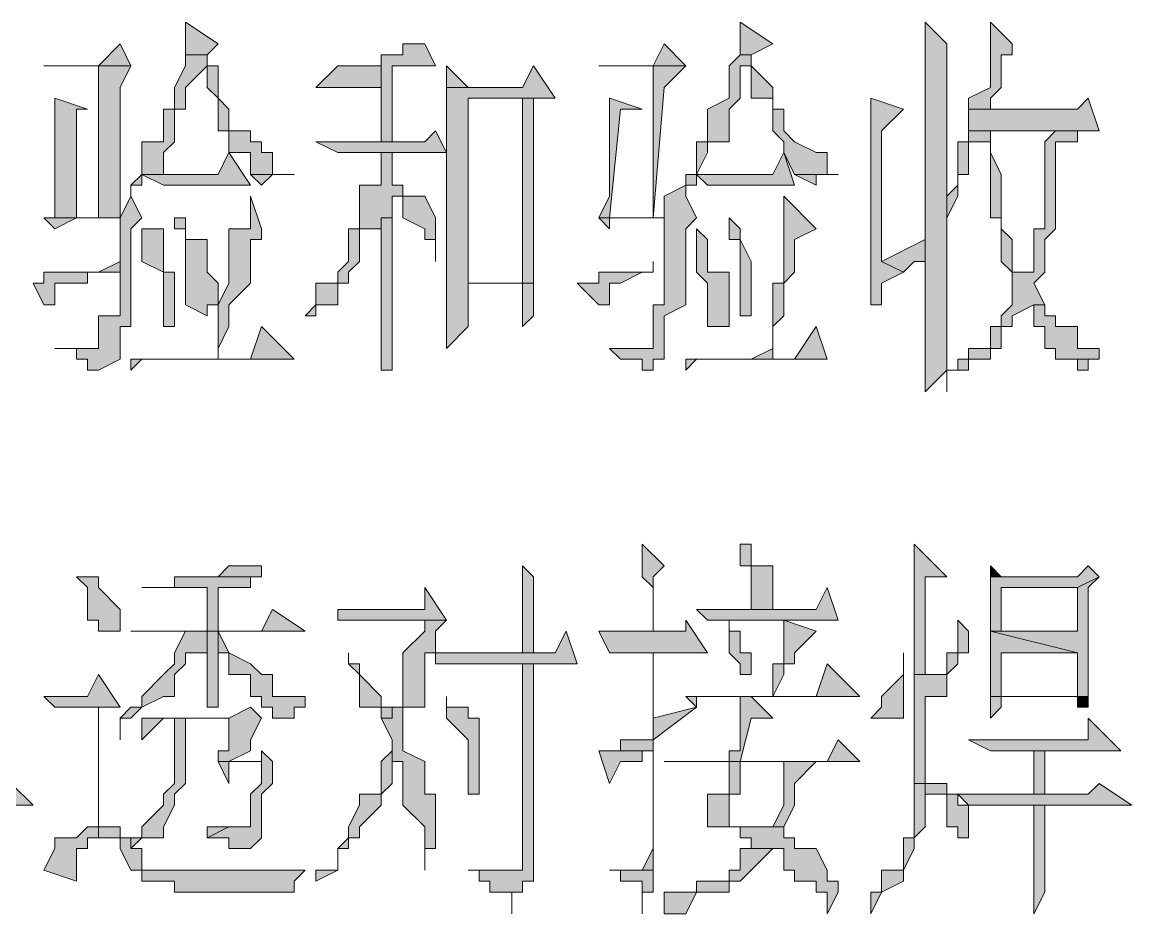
# Model space of a CAD drawing. Header units: millimetres. Extents: x 20 to 821, y 1 to 1134.
# Drawn here: x 682.38 to 700.74, y 607.1 to 621.86 of the extents above; entities that cross this region are included whole.
import ezdxf

# ---------------------------------------------------------------- set-up
doc = ezdxf.new("R2010")
doc.units = ezdxf.units.MM
doc.layers.add('1', color=7, linetype='Continuous')

msp = doc.modelspace()

# ---------------------------------------------------------------- hatches: boundary and pattern name
h = msp.add_hatch(color=0)
h.dxf.hatch_style = 2
h.paths.add_polyline_path([(685.08, 621.861732), (685.08, 621.321732), (685.44, 621.321732), (685.44, 620.781732), (685.62, 620.601732), (685.62, 620.061732), (685.8, 620.061732), (685.8, 619.701732), (686.16, 619.701732), (686.16, 619.341732), (686.52, 619.341732), (686.88, 619.341732), (686.52, 619.341732), (686.52, 619.701732), (686.34, 619.701732), (686.34, 619.881732), (686.16, 619.881732), (686.16, 620.061732), (685.8, 620.061732), (685.8, 620.421732), (685.62, 620.601732), (685.62, 621.141732), (685.44, 621.141732), (685.44, 621.321732), (685.62, 621.501732)])
h = msp.add_hatch(color=0)
h.dxf.hatch_style = 2
h.paths.add_polyline_path([(694.26, 621.861732), (694.26, 621.321732), (694.44, 621.321732), (694.44, 620.601732), (694.8, 620.601732), (694.8, 620.061732), (694.98, 619.881732), (694.98, 619.701732), (695.16, 619.341732), (695.88, 619.341732), (695.7, 619.341732), (695.7, 619.701732), (695.52, 619.701732), (695.16, 619.881732), (694.98, 620.061732), (694.98, 620.421732), (694.8, 620.421732), (694.8, 620.781732), (694.44, 621.141732), (694.44, 621.321732), (694.8, 621.501732)])
h = msp.add_hatch(color=0)
h.dxf.hatch_style = 2
h.paths.add_polyline_path([(697.32, 621.861732), (697.32, 618.261732), (697.32, 615.741732), (697.68, 616.101732), (697.68, 621.501732)])
h = msp.add_hatch(color=0)
h.dxf.hatch_style = 2
h.paths.add_polyline_path([(698.4, 621.861732), (698.4, 620.781732), (698.04, 620.601732), (698.04, 620.421732), (698.4, 620.421732), (698.4, 620.601732), (698.58, 620.781732), (698.58, 621.321732), (698.76, 621.321732), (698.76, 621.501732)])
h = msp.add_hatch(color=0)
h.dxf.hatch_style = 2
h.paths.add_polyline_path([(684, 621.501732), (683.64, 621.141732), (682.74, 621.141732), (682.92, 621.141732), (684.18, 621.141732)])
h = msp.add_hatch(color=0)
h.dxf.hatch_style = 2
h.paths.add_polyline_path([(689.04, 621.501732), (688.68, 621.501732), (688.68, 621.321732), (688.32, 621.321732), (688.32, 621.141732), (687.6, 621.141732), (688.32, 621.141732), (688.32, 619.881732), (688.5, 619.881732), (688.5, 621.141732), (688.68, 621.141732), (689.04, 621.141732), (689.22, 621.141732)])
h = msp.add_hatch(color=0)
h.dxf.hatch_style = 2
h.paths.add_polyline_path([(693, 621.501732), (692.82, 621.141732), (691.92, 621.141732), (692.1, 621.141732), (693.36, 621.141732)])
h = msp.add_hatch(color=0)
h.dxf.hatch_style = 2
h.paths.add_polyline_path([(685.08, 621.321732), (685.08, 621.141732), (684.9, 620.781732), (684.9, 620.421732), (684.72, 620.421732), (684.72, 619.881732), (684.36, 619.881732), (684.36, 619.341732), (684.18, 619.161732), (684.18, 618.981732), (684, 618.621732), (682.74, 618.621732), (684, 618.621732), (684, 617.001732), (683.64, 617.001732), (683.64, 616.461732), (683.46, 616.461732), (683.28, 616.461732), (683.28, 616.281732), (683.46, 616.281732), (683.46, 616.101732), (683.64, 616.101732), (684, 616.281732), (684, 616.821732), (684.18, 616.821732), (684.18, 618.441732), (684.36, 618.621732), (684.18, 618.981732), (684.18, 619.161732), (684.36, 619.161732), (684.36, 619.341732), (684.72, 619.341732), (684.72, 619.701732), (684.9, 619.881732), (684.9, 620.421732), (685.08, 620.421732), (685.08, 620.781732), (685.44, 621.141732), (685.44, 621.321732)])
h = msp.add_hatch(color=0)
h.dxf.hatch_style = 2
h.paths.add_polyline_path([(694.26, 621.321732), (694.08, 621.141732), (694.08, 620.601732), (693.72, 620.421732), (693.72, 619.881732), (693.54, 619.881732), (693.54, 619.341732), (693.36, 619.341732), (693.36, 619.161732), (693, 618.981732), (693, 618.621732), (692.82, 618.621732), (691.92, 618.621732), (693, 618.621732), (693, 617.181732), (692.82, 617.181732), (692.82, 616.461732), (692.64, 616.461732), (692.1, 616.461732), (692.28, 616.281732), (692.64, 616.281732), (692.64, 616.101732), (692.82, 616.101732), (692.82, 616.281732), (693, 616.281732), (693, 616.461732), (693, 617.001732), (693.36, 617.181732), (693.36, 618.441732), (693.54, 618.621732), (693.36, 618.981732), (693.36, 619.161732), (693.54, 619.161732), (693.54, 619.341732), (693.72, 619.701732), (693.72, 619.881732), (694.08, 619.881732), (694.08, 620.421732), (694.26, 620.601732), (694.26, 621.141732), (694.44, 621.141732), (694.44, 621.321732)])
h = msp.add_hatch(color=0)
h.dxf.hatch_style = 2
h.paths.add_polyline_path([(684.18, 621.141732), (683.64, 621.141732), (683.64, 618.621732), (684, 618.621732), (684, 620.781732)])
h = msp.add_hatch(color=0)
h.dxf.hatch_style = 2
h.paths.add_polyline_path([(687.6, 621.141732), (687.24, 620.781732), (688.32, 620.781732), (688.32, 621.141732)])
h = msp.add_hatch(color=0)
h.dxf.hatch_style = 2
h.paths.add_polyline_path([(689.4, 621.141732), (689.4, 620.781732), (689.76, 620.781732)])
h = msp.add_hatch(color=0)
h.dxf.hatch_style = 2
h.paths.add_polyline_path([(690.84, 621.141732), (690.66, 620.781732), (689.4, 620.781732), (689.4, 620.601732), (689.4, 617.721732), (689.4, 617.541732), (689.4, 616.461732), (689.76, 616.821732), (689.76, 617.541732), (690.66, 617.541732), (690.84, 617.541732), (689.76, 617.541732), (689.76, 620.601732), (690.66, 620.601732), (691.2, 620.601732)])
h = msp.add_hatch(color=0)
h.dxf.hatch_style = 2
h.paths.add_polyline_path([(693.36, 621.141732), (692.82, 621.141732), (692.82, 618.621732), (693, 620.781732)])
h = msp.add_hatch(color=0)
h.dxf.hatch_style = 2
h.paths.add_polyline_path([(682.92, 620.601732), (682.92, 618.621732), (682.74, 618.621732), (683.28, 618.621732), (683.28, 620.421732), (683.46, 620.421732)])
h = msp.add_hatch(color=0)
h.dxf.hatch_style = 2
h.paths.add_polyline_path([(691.2, 620.601732), (690.66, 620.601732), (690.66, 617.541732), (689.76, 617.541732), (690.84, 617.541732), (690.84, 620.601732)])
h = msp.add_hatch(color=0)
h.dxf.hatch_style = 2
h.paths.add_polyline_path([(692.1, 620.601732), (692.1, 618.981732), (691.92, 618.621732), (692.1, 618.621732), (692.28, 620.421732), (692.64, 620.421732)])
h = msp.add_hatch(color=0)
h.dxf.hatch_style = 2
h.paths.add_polyline_path([(696.42, 620.601732), (696.42, 617.181732), (696.6, 617.181732), (696.6, 617.541732), (696.96, 617.721732), (696.6, 617.901732), (696.6, 620.061732), (696.96, 620.421732)])
h = msp.add_hatch(color=0)
h.dxf.hatch_style = 2
h.paths.add_polyline_path([(700.02, 620.601732), (699.84, 620.421732), (698.04, 620.421732), (698.04, 620.061732), (698.4, 620.061732), (698.4, 619.881732), (698.4, 618.621732), (698.58, 618.621732), (698.58, 617.901732), (698.76, 617.721732), (699.12, 617.721732), (698.76, 617.721732), (698.76, 617.901732), (698.76, 618.261732), (698.58, 618.441732), (698.58, 619.341732), (698.4, 619.701732), (698.4, 620.061732), (699.48, 620.061732), (700.2, 620.061732)])
h = msp.add_hatch(color=0)
h.dxf.hatch_style = 2
h.paths.add_polyline_path([(689.22, 620.061732), (689.04, 619.881732), (687.24, 619.881732), (687.6, 619.701732), (689.4, 619.701732)])
h = msp.add_hatch(color=0)
h.dxf.hatch_style = 2
h.paths.add_polyline_path([(698.04, 620.061732), (698.04, 619.881732), (697.86, 619.881732), (697.86, 619.161732), (697.68, 618.981732), (697.68, 618.621732), (697.86, 618.981732), (697.86, 619.341732), (698.04, 619.341732), (698.04, 619.881732), (698.4, 619.881732), (698.4, 620.061732)])
h = msp.add_hatch(color=0)
h.dxf.hatch_style = 2
h.paths.add_polyline_path([(699.84, 620.061732), (699.48, 620.061732), (699.3, 619.881732), (699.3, 618.441732), (699.12, 618.441732), (699.12, 617.721732), (698.76, 617.721732), (698.76, 617.181732), (698.58, 617.001732), (698.58, 616.821732), (698.4, 616.821732), (698.4, 616.461732), (698.04, 616.461732), (698.04, 616.281732), (697.86, 616.281732), (697.86, 616.101732), (697.68, 616.101732), (697.68, 615.741732), (697.68, 616.101732), (698.04, 616.101732), (698.04, 616.281732), (698.4, 616.281732), (698.4, 616.461732), (698.58, 616.461732), (698.58, 616.821732), (698.76, 616.821732), (698.76, 617.001732), (699.12, 617.181732), (699.3, 617.181732), (699.12, 617.541732), (699.3, 617.721732), (699.3, 618.261732), (699.48, 618.441732), (699.48, 619.881732), (699.84, 619.881732)])
h = msp.add_hatch(color=0)
h.dxf.hatch_style = 2
h.paths.add_polyline_path([(685.8, 619.701732), (685.62, 619.341732), (684.36, 619.341732), (684.72, 619.161732), (686.16, 619.161732)])
h = msp.add_hatch(color=0)
h.dxf.hatch_style = 2
h.paths.add_polyline_path([(688.5, 619.701732), (688.32, 619.701732), (688.32, 619.341732), (688.32, 619.161732), (687.96, 619.161732), (687.96, 618.441732), (687.78, 618.441732), (687.78, 617.901732), (687.6, 617.721732), (687.6, 617.541732), (687.24, 617.541732), (687.24, 617.181732), (687.06, 617.001732), (687.24, 617.001732), (687.24, 617.181732), (687.6, 617.181732), (687.6, 617.541732), (687.78, 617.541732), (687.78, 617.721732), (687.96, 617.901732), (687.96, 618.441732), (688.32, 618.441732), (688.32, 618.621732), (688.5, 618.621732), (688.5, 618.981732), (688.68, 618.981732), (688.68, 619.161732), (688.5, 619.161732)])
h = msp.add_hatch(color=0)
h.dxf.hatch_style = 2
h.paths.add_polyline_path([(694.98, 619.701732), (694.8, 619.341732), (693.54, 619.341732), (693.72, 619.161732), (695.16, 619.161732)])
h = msp.add_hatch(color=0)
h.dxf.hatch_style = 2
h.paths.add_polyline_path([(686.16, 619.341732), (686.34, 619.161732), (686.52, 619.341732)])
h = msp.add_hatch(color=0)
h.dxf.hatch_style = 2
h.paths.add_polyline_path([(695.16, 619.341732), (695.52, 619.161732), (695.52, 619.341732), (695.7, 619.341732)])
h = msp.add_hatch(color=0)
h.dxf.hatch_style = 2
h.paths.add_polyline_path([(686.16, 618.981732), (686.16, 618.441732), (685.8, 618.441732), (685.8, 617.541732), (685.62, 617.181732), (685.62, 616.281732), (685.62, 616.461732), (685.8, 616.821732), (685.8, 617.181732), (686.16, 617.541732), (686.16, 618.261732), (686.34, 618.261732), (686.34, 618.441732)])
h = msp.add_hatch(color=0)
h.dxf.hatch_style = 2
h.paths.add_polyline_path([(688.68, 618.981732), (688.5, 618.981732), (688.68, 618.981732), (688.68, 618.621732), (689.04, 618.441732), (689.04, 618.261732), (689.22, 618.261732), (689.22, 617.901732), (689.22, 618.261732), (689.22, 618.621732), (689.04, 618.981732)])
h = msp.add_hatch(color=0)
h.dxf.hatch_style = 2
h.paths.add_polyline_path([(694.98, 618.981732), (694.98, 617.541732), (694.8, 617.541732), (694.8, 616.461732), (694.44, 616.281732), (694.8, 616.281732), (694.8, 616.461732), (694.8, 616.821732), (694.98, 617.001732), (694.98, 617.181732), (694.98, 617.541732), (695.16, 617.721732), (695.16, 618.261732), (695.52, 618.441732)])
h = msp.add_hatch(color=0)
h.dxf.hatch_style = 2
h.paths.add_polyline_path([(682.74, 618.621732), (682.92, 618.441732), (683.28, 618.621732), (684, 618.621732)])
h = msp.add_hatch(color=0)
h.dxf.hatch_style = 2
h.paths.add_polyline_path([(684.9, 618.621732), (684.9, 618.441732), (685.08, 618.441732), (685.08, 617.181732), (685.44, 617.001732), (685.44, 617.181732), (685.62, 617.181732), (685.62, 617.541732), (685.44, 617.721732), (685.44, 617.901732), (685.44, 618.261732), (685.08, 618.261732), (685.08, 618.621732)])
h = msp.add_hatch(color=0)
h.dxf.hatch_style = 2
h.paths.add_polyline_path([(688.5, 618.621732), (688.32, 618.621732), (688.32, 618.441732), (688.32, 616.101732), (688.5, 616.101732), (688.5, 616.281732)])
h = msp.add_hatch(color=0)
h.dxf.hatch_style = 2
h.paths.add_polyline_path([(691.92, 618.621732), (692.1, 618.441732), (692.1, 618.621732), (693, 618.621732)])
h = msp.add_hatch(color=0)
h.dxf.hatch_style = 2
h.paths.add_polyline_path([(694.08, 618.621732), (694.08, 618.261732), (694.26, 618.261732), (694.26, 617.001732), (694.44, 617.001732), (694.44, 617.721732), (694.44, 617.901732), (694.26, 618.261732), (694.26, 618.441732)])
h = msp.add_hatch(color=0)
h.dxf.hatch_style = 2
h.paths.add_polyline_path([(684.36, 618.441732), (684.36, 617.901732), (684.72, 617.721732), (684.72, 616.821732), (684.9, 616.821732), (684.9, 617.721732), (684.72, 617.721732), (684.72, 618.441732)])
h = msp.add_hatch(color=0)
h.dxf.hatch_style = 2
h.paths.add_polyline_path([(693.54, 618.441732), (693.54, 617.721732), (693.72, 617.541732), (693.72, 616.821732), (694.08, 616.821732), (694.08, 617.721732), (693.72, 617.721732), (693.72, 618.261732)])
h = msp.add_hatch(color=0)
h.dxf.hatch_style = 2
h.paths.add_polyline_path([(697.32, 618.261732), (696.6, 617.901732), (696.96, 617.721732), (697.14, 617.901732), (697.32, 617.901732)])
h = msp.add_hatch(color=0)
h.dxf.hatch_style = 2
h.paths.add_polyline_path([(684, 617.901732), (683.64, 617.721732), (682.74, 617.721732), (682.74, 617.541732), (682.56, 617.541732), (682.74, 617.181732), (682.92, 617.181732), (682.92, 617.541732), (683.46, 617.541732), (683.46, 617.721732), (683.64, 617.721732), (684, 617.721732)])
h = msp.add_hatch(color=0)
h.dxf.hatch_style = 2
h.paths.add_polyline_path([(692.82, 617.901732), (692.82, 617.721732), (692.64, 617.721732), (691.92, 617.721732), (691.92, 617.541732), (691.56, 617.541732), (691.92, 617.181732), (692.1, 617.181732), (692.1, 617.541732), (692.28, 617.541732), (692.64, 617.721732), (692.82, 617.721732)])
h = msp.add_hatch(color=0)
h.dxf.hatch_style = 2
h.paths.add_polyline_path([(690.84, 617.541732), (690.66, 617.541732), (690.66, 616.821732), (690.84, 617.001732)])
h = msp.add_hatch(color=0)
h.dxf.hatch_style = 2
h.paths.add_polyline_path([(699.3, 617.181732), (699.12, 617.181732), (699.12, 617.001732), (699.12, 616.821732), (699.3, 616.821732), (699.3, 616.461732), (699.48, 616.461732), (699.48, 616.281732), (700.2, 616.281732), (700.2, 616.461732), (700.02, 616.461732), (699.84, 616.461732), (699.84, 616.821732), (699.48, 616.821732), (699.48, 617.001732), (699.3, 617.001732)])
h = msp.add_hatch(color=0)
h.dxf.hatch_style = 2
h.paths.add_polyline_path([(686.34, 616.821732), (686.16, 616.281732), (684.18, 616.281732), (684.18, 616.101732), (684.36, 616.281732), (686.88, 616.281732)])
h = msp.add_hatch(color=0)
h.dxf.hatch_style = 2
h.paths.add_polyline_path([(695.52, 616.821732), (695.16, 616.281732), (693.36, 616.281732), (693.36, 616.101732), (693.54, 616.281732), (695.7, 616.281732)])
h = msp.add_hatch(color=0)
h.dxf.hatch_style = 2
h.paths.add_polyline_path([(682.92, 616.461732), (683.46, 616.461732), (683.28, 616.461732)])
h = msp.add_hatch(color=0)
h.dxf.hatch_style = 2
h.paths.add_polyline_path([(692.1, 616.461732), (692.64, 616.461732), (692.28, 616.461732)])
h = msp.add_hatch(color=0)
h.dxf.hatch_style = 2
h.paths.add_polyline_path([(699.48, 616.281732), (699.84, 616.281732), (699.84, 616.101732), (700.02, 616.101732), (700.02, 616.281732), (700.2, 616.281732)])
h = msp.add_hatch(color=0)
h.dxf.hatch_style = 2
h.paths.add_polyline_path([(692.64, 613.221732), (692.64, 612.681732), (692.82, 612.501732), (692.82, 611.781732), (692.82, 612.681732), (693, 612.861732)])
h = msp.add_hatch(color=0)
h.dxf.hatch_style = 2
h.paths.add_polyline_path([(694.26, 613.221732), (694.26, 612.861732), (694.44, 612.861732), (694.44, 612.141732), (694.8, 612.141732), (694.8, 612.861732), (694.44, 612.861732), (694.44, 613.221732)])
h = msp.add_hatch(color=0)
h.dxf.hatch_style = 2
h.paths.add_polyline_path([(697.14, 613.221732), (697.14, 611.061732), (697.32, 611.061732), (697.32, 612.681732), (697.68, 612.681732)])
h = msp.add_hatch(color=0)
h.dxf.hatch_style = 2
h.paths.add_polyline_path([(686.34, 612.861732), (685.8, 612.861732), (685.62, 612.681732), (685.08, 612.681732), (686.34, 612.681732)])
h = msp.add_hatch(color=0)
h.dxf.hatch_style = 2
h.paths.add_polyline_path([(690.66, 612.861732), (690.66, 611.421732), (690.84, 611.421732), (690.84, 612.681732)])
h = msp.add_hatch(color=0)
h.dxf.hatch_style = 2
h.paths.add_polyline_path([(698.4, 612.861732), (698.4, 612.681732), (698.58, 612.681732)])
h = msp.add_hatch(color=0)
h.dxf.hatch_style = 2
h.paths.add_polyline_path([(700.02, 612.861732), (699.84, 612.681732), (698.4, 612.681732), (698.4, 612.501732), (698.4, 611.781732), (698.58, 611.781732), (698.58, 612.501732), (699.84, 612.501732), (700.2, 612.681732)])
h = msp.add_hatch(color=0)
h.dxf.hatch_style = 2
h.paths.add_polyline_path([(683.28, 612.681732), (683.46, 612.501732), (683.46, 611.961732), (683.64, 611.961732), (683.64, 611.781732), (684, 611.781732), (684, 612.141732), (683.64, 612.501732), (683.64, 612.681732), (683.46, 612.681732)])
h = msp.add_hatch(color=0)
h.dxf.hatch_style = 2
h.paths.add_polyline_path([(685.08, 612.681732), (684.9, 612.681732), (684.9, 612.501732), (684.36, 612.501732), (685.44, 612.501732), (685.44, 611.781732), (685.62, 611.781732), (685.62, 612.501732), (685.8, 612.501732), (686.16, 612.501732), (686.16, 612.681732), (686.34, 612.681732)])
h = msp.add_hatch(color=0)
h.dxf.hatch_style = 2
h.paths.add_polyline_path([(700.2, 612.681732), (699.84, 612.501732), (699.84, 611.781732), (698.58, 611.781732), (698.4, 611.781732), (699.84, 611.421732), (699.84, 610.701732), (698.58, 610.701732), (698.4, 610.701732), (698.4, 610.521732), (698.4, 610.341732), (698.58, 610.521732), (698.58, 610.701732), (699.84, 610.701732), (700.02, 610.701732), (700.02, 611.061732), (700.02, 612.141732), (700.02, 612.501732)])
h = msp.add_hatch(color=0)
h.dxf.hatch_style = 2
h.paths.add_polyline_path([(684.36, 612.501732), (685.44, 612.501732)])
h = msp.add_hatch(color=0)
h.dxf.hatch_style = 2
h.paths.add_polyline_path([(689.04, 612.501732), (689.04, 612.141732), (687.6, 612.141732), (687.6, 611.961732), (687.78, 611.961732), (689.4, 611.961732)])
h = msp.add_hatch(color=0)
h.dxf.hatch_style = 2
h.paths.add_polyline_path([(695.7, 612.501732), (695.52, 612.141732), (693.54, 612.141732), (693.72, 611.961732), (695.88, 611.961732)])
h = msp.add_hatch(color=0)
h.dxf.hatch_style = 2
h.paths.add_polyline_path([(686.52, 612.141732), (686.34, 611.781732), (684.18, 611.781732), (684.36, 611.781732), (687.06, 611.781732)])
h = msp.add_hatch(color=0)
h.dxf.hatch_style = 2
h.paths.add_polyline_path([(689.4, 611.961732), (689.04, 611.961732), (689.04, 611.781732), (688.68, 611.421732), (688.68, 610.521732), (688.5, 610.521732), (688.5, 610.341732), (688.32, 610.341732), (688.5, 609.981732), (688.5, 609.621732), (688.68, 609.621732), (688.68, 609.081732), (688.68, 608.901732), (689.04, 608.541732), (689.04, 607.821732), (689.04, 608.181732), (689.22, 608.181732), (689.22, 608.361732), (689.22, 609.081732), (689.04, 609.081732), (689.04, 609.621732), (688.68, 609.801732), (688.68, 610.521732), (689.04, 610.521732), (689.04, 611.421732), (689.22, 611.421732), (689.22, 611.781732)])
h = msp.add_hatch(color=0)
h.dxf.hatch_style = 2
h.paths.add_polyline_path([(693.36, 611.961732), (693.36, 611.781732), (692.82, 611.781732), (691.92, 611.781732), (692.1, 611.421732), (693.72, 611.421732)])
h = msp.add_hatch(color=0)
h.dxf.hatch_style = 2
h.paths.add_polyline_path([(694.08, 611.961732), (694.08, 611.421732), (694.26, 611.241732), (694.26, 611.061732), (694.44, 611.061732), (694.44, 611.421732), (694.26, 611.421732), (694.26, 611.781732), (694.08, 611.781732)])
h = msp.add_hatch(color=0)
h.dxf.hatch_style = 2
h.paths.add_polyline_path([(694.98, 611.961732), (694.98, 611.241732), (694.8, 611.241732), (694.8, 610.701732), (694.98, 611.061732), (694.98, 611.241732), (695.16, 611.241732), (695.16, 611.421732), (695.52, 611.781732)])
h = msp.add_hatch(color=0)
h.dxf.hatch_style = 2
h.paths.add_polyline_path([(697.86, 611.961732), (697.86, 611.421732), (697.68, 611.421732), (697.68, 611.061732), (697.32, 611.061732), (697.14, 611.061732), (697.14, 610.701732), (697.14, 609.261732), (697.32, 609.261732), (697.32, 609.081732), (697.68, 609.081732), (697.68, 608.541732), (697.86, 608.541732), (697.86, 608.361732), (698.04, 608.361732), (698.04, 608.901732), (697.86, 608.901732), (697.86, 609.081732), (697.68, 609.081732), (697.68, 609.261732), (697.32, 609.261732), (697.32, 610.701732), (697.68, 610.701732), (697.68, 611.061732), (697.86, 611.241732), (697.86, 611.421732), (698.04, 611.421732), (698.04, 611.781732)])
h = msp.add_hatch(color=0)
h.dxf.hatch_style = 2
h.paths.add_polyline_path([(685.08, 611.781732), (684.9, 611.421732), (684.9, 611.241732), (684.72, 611.061732), (684.36, 610.701732), (684.36, 610.521732), (684.18, 610.521732), (684, 610.341732), (684, 609.981732), (684, 610.341732), (684.18, 610.341732), (684.36, 610.521732), (684.72, 610.701732), (684.9, 610.701732), (684.9, 611.061732), (685.08, 611.241732), (685.08, 611.421732), (685.44, 611.421732), (685.44, 611.781732)])
h = msp.add_hatch(color=0)
h.dxf.hatch_style = 2
h.paths.add_polyline_path([(685.62, 611.781732), (685.08, 611.781732), (685.44, 611.781732), (685.44, 610.521732), (685.62, 610.521732)])
h = msp.add_hatch(color=0)
h.dxf.hatch_style = 2
h.paths.add_polyline_path([(685.62, 611.781732), (685.62, 611.421732), (685.8, 611.421732), (685.8, 611.061732), (686.16, 611.061732), (686.16, 610.701732), (686.34, 610.701732), (686.34, 610.521732), (686.52, 610.521732), (686.52, 610.341732), (686.88, 610.341732), (686.88, 610.521732), (687.06, 610.521732), (687.06, 610.701732), (686.88, 610.701732), (686.52, 610.701732), (686.52, 611.061732), (686.34, 611.061732), (686.16, 611.241732), (685.8, 611.421732)])
h = msp.add_hatch(color=0)
h.dxf.hatch_style = 2
h.paths.add_polyline_path([(691.38, 611.781732), (691.2, 611.421732), (689.22, 611.421732), (689.22, 611.241732), (691.56, 611.241732)])
h = msp.add_hatch(color=0)
h.dxf.hatch_style = 2
h.paths.add_polyline_path([(698.4, 611.781732), (698.4, 610.701732), (698.58, 610.701732), (698.58, 611.421732), (699.84, 611.421732)])
h = msp.add_hatch(color=0)
h.dxf.hatch_style = 2
h.paths.add_polyline_path([(687.78, 611.421732), (687.78, 611.241732), (687.96, 611.061732), (687.96, 610.521732), (688.32, 610.521732), (688.32, 610.341732), (688.5, 610.341732), (688.5, 610.521732), (688.32, 610.521732), (688.32, 610.701732), (687.96, 611.061732), (687.96, 611.241732), (687.78, 611.241732)])
h = msp.add_hatch(color=0)
h.dxf.hatch_style = 2
h.paths.add_polyline_path([(692.82, 611.421732), (692.82, 609.981732), (692.82, 610.341732)])
h = msp.add_hatch(color=0)
h.dxf.hatch_style = 2
h.paths.add_polyline_path([(696.96, 611.421732), (696.96, 611.061732), (696.6, 610.701732), (696.6, 610.521732), (696.42, 610.341732), (696.96, 610.341732), (696.96, 610.521732)])
h = msp.add_hatch(color=0)
h.dxf.hatch_style = 2
h.paths.add_polyline_path([(690.84, 611.241732), (690.66, 611.241732), (690.66, 608.181732), (690.66, 607.821732), (690.48, 607.821732), (689.76, 607.821732), (689.94, 607.821732), (689.94, 607.641732), (690.12, 607.641732), (690.12, 607.461732), (690.48, 607.461732), (690.48, 607.101732), (690.48, 607.461732), (690.66, 607.461732), (690.66, 607.641732), (690.84, 607.641732), (690.84, 607.821732)])
h = msp.add_hatch(color=0)
h.dxf.hatch_style = 2
h.paths.add_polyline_path([(695.7, 611.241732), (695.52, 610.701732), (693.36, 610.701732), (693.54, 610.521732), (693.54, 610.701732), (693.72, 610.701732), (696.24, 610.701732)])
h = msp.add_hatch(color=0)
h.dxf.hatch_style = 2
h.paths.add_polyline_path([(683.64, 611.061732), (683.46, 610.701732), (682.74, 610.701732), (682.92, 610.521732), (684, 610.521732)])
h = msp.add_hatch(color=0)
h.dxf.hatch_style = 2
h.paths.add_polyline_path([(689.4, 610.701732), (689.4, 610.341732), (689.76, 609.981732), (689.76, 609.081732), (689.94, 609.081732), (689.94, 610.341732), (689.76, 610.341732), (689.76, 610.521732), (689.4, 610.521732)])
h = msp.add_hatch(color=0)
h.dxf.hatch_style = 2
h.paths.add_polyline_path([(694.44, 610.701732), (694.26, 610.701732), (694.26, 610.521732), (694.26, 609.801732), (694.08, 609.801732), (694.08, 609.621732), (694.26, 609.621732), (694.44, 610.341732), (694.8, 610.341732)])
h = msp.add_hatch(color=0)
h.dxf.hatch_style = 2
h.paths.add_polyline_path([(700.02, 610.701732), (699.84, 610.701732), (699.84, 610.521732), (700.02, 610.521732)])
h = msp.add_hatch(color=0)
h.dxf.hatch_style = 2
h.paths.add_polyline_path([(684, 610.521732), (683.64, 610.521732), (683.64, 608.541732), (683.46, 608.541732), (683.64, 608.541732), (683.64, 608.361732), (684, 608.361732), (684, 608.181732), (684.18, 607.821732), (684.36, 607.821732), (684.36, 607.641732), (684.9, 607.641732), (684.9, 607.461732), (685.44, 607.461732), (686.88, 607.461732), (686.88, 607.641732), (687.06, 607.821732), (684.36, 607.821732), (684.36, 608.181732), (684.18, 608.181732), (684.18, 608.361732), (684, 608.361732), (684, 608.541732), (683.64, 608.541732), (683.64, 610.521732)])
h = msp.add_hatch(color=0)
h.dxf.hatch_style = 2
h.paths.add_polyline_path([(686.16, 610.521732), (685.8, 610.341732), (684.36, 610.341732), (685.8, 610.341732), (685.8, 609.801732), (685.62, 609.801732), (685.62, 609.621732), (685.8, 609.621732), (686.16, 609.801732), (686.16, 609.981732), (686.34, 610.341732)])
h = msp.add_hatch(color=0)
h.dxf.hatch_style = 2
h.paths.add_polyline_path([(693.54, 610.521732), (692.82, 610.341732), (692.82, 609.981732), (692.64, 609.981732), (692.28, 609.981732), (692.28, 609.801732), (692.82, 609.801732), (692.82, 608.181732), (692.64, 607.821732), (692.82, 607.821732), (692.82, 608.181732), (692.82, 609.981732)])
h = msp.add_hatch(color=0)
h.dxf.hatch_style = 2
h.paths.add_polyline_path([(685.08, 610.341732), (684.9, 610.341732), (684.9, 609.981732), (684.9, 609.261732), (684.72, 609.081732), (684.72, 608.901732), (684.36, 608.541732), (684.36, 608.361732), (684.18, 608.361732), (684.18, 608.181732), (684.36, 608.361732), (684.72, 608.361732), (684.72, 608.541732), (684.9, 608.901732), (684.9, 609.081732), (685.08, 609.261732)])
h = msp.add_hatch(color=0)
h.dxf.hatch_style = 2
h.paths.add_polyline_path([(684.36, 610.341732), (684.36, 609.981732), (684.72, 610.341732), (685.8, 610.341732)])
h = msp.add_hatch(color=0)
h.dxf.hatch_style = 2
h.paths.add_polyline_path([(700.02, 610.341732), (700.02, 609.981732), (698.04, 609.981732), (698.4, 609.801732), (700.56, 609.801732)])
h = msp.add_hatch(color=0)
h.dxf.hatch_style = 2
h.paths.add_polyline_path([(695.88, 609.981732), (695.7, 609.621732), (693, 609.621732), (693.36, 609.621732), (696.24, 609.621732)])
h = msp.add_hatch(color=0)
h.dxf.hatch_style = 2
h.paths.add_polyline_path([(686.34, 609.801732), (686.34, 609.621732), (685.8, 609.621732), (685.62, 609.621732), (686.34, 609.621732), (686.34, 609.261732), (686.16, 609.081732), (686.16, 608.541732), (685.8, 608.541732), (685.44, 608.361732), (685.8, 608.361732), (685.8, 608.181732), (686.16, 608.181732), (686.34, 608.361732), (686.34, 609.081732), (686.52, 609.261732), (686.52, 609.621732)])
h = msp.add_hatch(color=0)
h.dxf.hatch_style = 2
h.paths.add_polyline_path([(688.5, 609.801732), (688.32, 609.621732), (688.32, 609.081732), (687.96, 609.081732), (687.96, 608.901732), (687.78, 608.541732), (687.78, 608.361732), (687.6, 608.181732), (687.6, 607.821732), (687.24, 607.821732), (687.24, 607.641732), (687.6, 607.821732), (687.6, 608.181732), (687.78, 608.181732), (687.78, 608.361732), (687.96, 608.361732), (687.96, 608.541732), (688.32, 608.901732), (688.32, 609.081732), (688.5, 609.261732)])
h = msp.add_hatch(color=0)
h.dxf.hatch_style = 2
h.paths.add_polyline_path([(692.28, 609.801732), (691.92, 609.801732), (692.1, 609.261732), (692.28, 609.621732), (692.64, 609.621732), (692.64, 609.801732), (692.82, 609.801732)])
h = msp.add_hatch(color=0)
h.dxf.hatch_style = 2
h.paths.add_polyline_path([(699.12, 609.081732), (699.3, 609.081732), (699.3, 609.801732), (699.12, 609.801732)])
h = msp.add_hatch(color=0)
h.dxf.hatch_style = 2
h.paths.add_polyline_path([(685.62, 609.621732), (685.8, 609.261732), (685.8, 609.621732), (686.34, 609.621732)])
h = msp.add_hatch(color=0)
h.dxf.hatch_style = 2
h.paths.add_polyline_path([(694.08, 609.621732), (694.08, 609.081732), (693.72, 609.081732), (693.72, 608.541732), (694.08, 608.541732), (694.26, 608.541732), (694.26, 608.361732), (694.44, 608.361732), (694.44, 608.181732), (694.98, 608.181732), (694.98, 607.821732), (695.16, 607.821732), (695.16, 607.641732), (695.52, 607.641732), (695.52, 607.461732), (695.7, 607.461732), (695.7, 607.101732), (695.88, 607.461732), (695.88, 607.641732), (695.7, 607.641732), (695.7, 607.821732), (695.52, 608.181732), (695.16, 608.181732), (695.16, 608.361732), (694.98, 608.361732), (694.98, 608.541732), (694.08, 608.541732), (694.08, 608.901732), (694.08, 609.081732), (694.26, 609.081732), (694.26, 609.621732), (694.98, 609.621732)])
h = msp.add_hatch(color=0)
h.dxf.hatch_style = 2
h.paths.add_polyline_path([(695.52, 609.621732), (694.08, 609.621732), (694.98, 609.621732), (694.98, 608.901732), (694.8, 608.541732), (694.98, 608.541732), (695.16, 608.901732), (695.16, 609.261732)])
h = msp.add_hatch(color=0)
h.dxf.hatch_style = 2
h.paths.add_polyline_path([(682.2, 609.261732), (682.02, 609.081732), (679.86, 609.081732), (679.86, 608.901732), (682.56, 608.901732)])
h = msp.add_hatch(color=0)
h.dxf.hatch_style = 2
h.paths.add_polyline_path([(697.14, 609.261732), (697.14, 608.361732), (696.96, 608.361732), (696.96, 607.821732), (696.6, 607.821732), (696.6, 607.461732), (696.42, 607.461732), (696.42, 607.101732), (696.6, 607.461732), (696.96, 607.641732), (696.96, 607.821732), (697.14, 608.181732), (697.14, 608.361732), (697.32, 608.541732), (697.32, 609.261732)])
h = msp.add_hatch(color=0)
h.dxf.hatch_style = 2
h.paths.add_polyline_path([(700.2, 609.261732), (700.02, 609.081732), (697.86, 609.081732), (698.04, 608.901732), (700.74, 608.901732)])
h = msp.add_hatch(color=0)
h.dxf.hatch_style = 2
h.paths.add_polyline_path([(699.3, 608.901732), (699.12, 608.901732), (699.12, 608.541732), (699.12, 607.101732), (699.3, 607.461732)])
h = msp.add_hatch(color=0)
h.dxf.hatch_style = 2
h.paths.add_polyline_path([(683.46, 608.541732), (683.28, 608.361732), (682.92, 608.361732), (682.92, 608.181732), (682.74, 607.821732), (683.28, 607.641732), (683.28, 608.181732), (683.46, 608.181732), (683.46, 608.361732), (683.64, 608.361732), (683.64, 608.541732)])
h = msp.add_hatch(color=0)
h.dxf.hatch_style = 2
h.paths.add_polyline_path([(685.44, 608.541732), (685.44, 608.361732), (685.8, 608.541732)])
h = msp.add_hatch(color=0)
h.dxf.hatch_style = 2
h.paths.add_polyline_path([(694.44, 608.181732), (694.26, 608.181732), (694.26, 607.821732), (694.08, 607.821732), (694.08, 607.641732), (693.54, 607.641732), (693.54, 607.461732), (693, 607.461732), (693, 607.101732), (693.36, 607.101732), (693.54, 607.461732), (693.72, 607.461732), (694.08, 607.461732), (694.08, 607.641732), (694.26, 607.641732), (694.44, 607.821732), (694.8, 608.181732)])
h = msp.add_hatch(color=0)
h.dxf.hatch_style = 2
h.paths.add_polyline_path([(687.06, 607.821732), (685.8, 607.821732)])
h = msp.add_hatch(color=0)
h.dxf.hatch_style = 2
h.paths.add_polyline_path([(689.76, 607.821732), (690.48, 607.821732), (690.12, 607.821732)])
h = msp.add_hatch(color=0)
h.dxf.hatch_style = 2
h.paths.add_polyline_path([(692.1, 607.821732), (692.28, 607.821732), (692.28, 607.641732), (692.64, 607.641732), (692.64, 607.461732), (692.64, 607.101732), (692.64, 607.461732), (692.82, 607.461732), (692.82, 607.641732), (692.82, 607.821732), (692.64, 607.821732)])

# ---------------------------------------------------------------- linework, layer by layer
at = {"layer": '1', "color": 0, "lineweight": 5}
for points in [[(685.08, 621.861732), (685.08, 621.321732), (685.44, 621.321732), (685.44, 620.781732), (685.62, 620.601732), (685.62, 620.061732), (685.8, 620.061732), (685.8, 619.701732), (686.16, 619.701732), (686.16, 619.341732), (686.52, 619.341732), (686.88, 619.341732), (686.52, 619.341732), (686.52, 619.341732), (686.52, 619.701732), (686.34, 619.701732), (686.34, 619.881732), (686.16, 619.881732), (686.16, 620.061732), (685.8, 620.061732), (685.8, 620.421732), (685.62, 620.601732), (685.62, 621.141732), (685.44, 621.141732), (685.44, 621.321732), (685.62, 621.501732), (685.08, 621.861732)], [(694.26, 621.861732), (694.26, 621.321732), (694.44, 621.321732), (694.44, 620.601732), (694.8, 620.601732), (694.8, 620.061732), (694.98, 619.881732), (694.98, 619.701732), (695.16, 619.341732), (695.88, 619.341732), (695.7, 619.341732), (695.7, 619.341732), (695.7, 619.701732), (695.52, 619.701732), (695.16, 619.881732), (694.98, 620.061732), (694.98, 620.421732), (694.8, 620.421732), (694.8, 620.781732), (694.44, 621.141732), (694.44, 621.321732), (694.8, 621.501732), (694.26, 621.861732)], [(697.32, 621.861732), (697.32, 618.261732), (697.32, 618.261732), (697.32, 615.741732), (697.68, 616.101732), (697.68, 621.501732), (697.32, 621.861732)], [(698.4, 621.861732), (698.4, 620.781732), (698.04, 620.601732), (698.04, 620.421732), (698.4, 620.421732), (698.4, 620.601732), (698.58, 620.781732), (698.58, 621.321732), (698.76, 621.321732), (698.76, 621.501732), (698.4, 621.861732)], [(684, 621.501732), (683.64, 621.141732), (682.74, 621.141732), (682.92, 621.141732), (684.18, 621.141732), (684, 621.501732)], [(689.04, 621.501732), (688.68, 621.501732), (688.68, 621.321732), (688.32, 621.321732), (688.32, 621.141732), (687.6, 621.141732), (688.32, 621.141732), (688.32, 619.881732), (688.5, 619.881732), (688.5, 621.141732), (688.68, 621.141732), (689.04, 621.141732), (689.22, 621.141732), (689.04, 621.501732)], [(693, 621.501732), (692.82, 621.141732), (691.92, 621.141732), (692.1, 621.141732), (693.36, 621.141732), (693, 621.501732)], [(685.08, 621.321732), (685.08, 621.141732), (684.9, 620.781732), (684.9, 620.421732), (684.72, 620.421732), (684.72, 619.881732), (684.36, 619.881732), (684.36, 619.341732), (684.18, 619.161732), (684.18, 618.981732), (684, 618.621732), (682.74, 618.621732), (684, 618.621732), (684, 617.001732), (683.64, 617.001732), (683.64, 616.461732), (683.46, 616.461732), (683.28, 616.461732), (683.28, 616.281732), (683.46, 616.281732), (683.46, 616.101732), (683.64, 616.101732), (684, 616.281732), (684, 616.821732), (684.18, 616.821732), (684.18, 618.441732), (684.36, 618.621732), (684.18, 618.981732), (684.18, 619.161732), (684.36, 619.161732), (684.36, 619.341732), (684.72, 619.341732), (684.72, 619.701732), (684.9, 619.881732), (684.9, 620.421732), (685.08, 620.421732), (685.08, 620.781732), (685.44, 621.141732), (685.44, 621.321732), (685.08, 621.321732)], [(694.26, 621.321732), (694.08, 621.141732), (694.08, 620.601732), (693.72, 620.421732), (693.72, 619.881732), (693.54, 619.881732), (693.54, 619.341732), (693.36, 619.341732), (693.36, 619.161732), (693, 618.981732), (693, 618.621732), (692.82, 618.621732), (691.92, 618.621732), (693, 618.621732), (693, 617.181732), (692.82, 617.181732), (692.82, 616.461732), (692.64, 616.461732), (692.1, 616.461732), (692.28, 616.281732), (692.64, 616.281732), (692.64, 616.101732), (692.82, 616.101732), (692.82, 616.281732), (693, 616.281732), (693, 616.461732), (693, 617.001732), (693.36, 617.181732), (693.36, 618.441732), (693.54, 618.621732), (693.36, 618.981732), (693.36, 619.161732), (693.54, 619.161732), (693.54, 619.341732), (693.72, 619.701732), (693.72, 619.881732), (694.08, 619.881732), (694.08, 620.421732), (694.26, 620.601732), (694.26, 621.141732), (694.44, 621.141732), (694.44, 621.321732), (694.26, 621.321732)], [(684.18, 621.141732), (683.64, 621.141732), (683.64, 618.621732), (684, 618.621732), (684, 620.781732), (684.18, 621.141732)], [(687.6, 621.141732), (687.24, 620.781732), (688.32, 620.781732), (688.32, 621.141732), (687.6, 621.141732)], [(689.4, 621.141732), (689.4, 620.781732), (689.76, 620.781732), (689.4, 621.141732)], [(690.84, 621.141732), (690.66, 620.781732), (689.4, 620.781732), (689.4, 620.601732), (689.4, 617.721732), (689.4, 617.541732), (689.4, 616.461732), (689.76, 616.821732), (689.76, 617.541732), (690.66, 617.541732), (690.84, 617.541732), (689.76, 617.541732), (689.76, 620.601732), (690.66, 620.601732), (691.2, 620.601732), (690.84, 621.141732)], [(693.36, 621.141732), (692.82, 621.141732), (692.82, 618.621732), (693, 620.781732), (693.36, 621.141732)], [(682.92, 620.601732), (682.92, 618.621732), (682.74, 618.621732), (683.28, 618.621732), (683.28, 620.421732), (683.46, 620.421732), (682.92, 620.601732)], [(691.2, 620.601732), (690.66, 620.601732), (690.66, 617.541732), (689.76, 617.541732), (690.84, 617.541732), (690.84, 620.601732), (691.2, 620.601732)], [(692.1, 620.601732), (692.1, 618.981732), (691.92, 618.621732), (692.1, 618.621732), (692.28, 620.421732), (692.64, 620.421732), (692.1, 620.601732)], [(696.42, 620.601732), (696.42, 617.181732), (696.6, 617.181732), (696.6, 617.541732), (696.96, 617.721732), (696.6, 617.901732), (696.6, 620.061732), (696.96, 620.421732), (696.42, 620.601732)], [(700.02, 620.601732), (699.84, 620.421732), (698.04, 620.421732), (698.04, 620.061732), (698.4, 620.061732), (698.4, 619.881732), (698.4, 618.621732), (698.58, 618.621732), (698.58, 617.901732), (698.76, 617.721732), (699.12, 617.721732), (698.76, 617.721732), (698.76, 617.901732), (698.76, 618.261732), (698.58, 618.441732), (698.58, 619.341732), (698.4, 619.701732), (698.4, 620.061732), (699.48, 620.061732), (700.2, 620.061732), (700.02, 620.601732)], [(689.22, 620.061732), (689.04, 619.881732), (687.24, 619.881732), (687.6, 619.701732), (689.4, 619.701732), (689.22, 620.061732)], [(698.04, 620.061732), (698.04, 619.881732), (697.86, 619.881732), (697.86, 619.161732), (697.68, 618.981732), (697.68, 618.621732), (697.86, 618.981732), (697.86, 619.341732), (698.04, 619.341732), (698.04, 619.881732), (698.4, 619.881732), (698.4, 620.061732), (698.04, 620.061732)], [(699.84, 620.061732), (699.48, 620.061732), (699.3, 619.881732), (699.3, 618.441732), (699.12, 618.441732), (699.12, 617.721732), (698.76, 617.721732), (698.76, 617.181732), (698.58, 617.001732), (698.58, 616.821732), (698.4, 616.821732), (698.4, 616.461732), (698.04, 616.461732), (698.04, 616.281732), (697.86, 616.281732), (697.86, 616.101732), (697.68, 616.101732), (697.68, 615.741732), (697.68, 616.101732), (698.04, 616.101732), (698.04, 616.281732), (698.4, 616.281732), (698.4, 616.461732), (698.58, 616.461732), (698.58, 616.821732), (698.76, 616.821732), (698.76, 617.001732), (699.12, 617.181732), (699.3, 617.181732), (699.12, 617.541732), (699.3, 617.721732), (699.3, 618.261732), (699.48, 618.441732), (699.48, 619.881732), (699.84, 619.881732), (699.84, 620.061732)], [(685.8, 619.701732), (685.62, 619.341732), (684.36, 619.341732), (684.72, 619.161732), (686.16, 619.161732), (685.8, 619.701732)], [(688.5, 619.701732), (688.32, 619.701732), (688.32, 619.341732), (688.32, 619.161732), (687.96, 619.161732), (687.96, 618.441732), (687.78, 618.441732), (687.78, 617.901732), (687.6, 617.721732), (687.6, 617.541732), (687.24, 617.541732), (687.24, 617.181732), (687.06, 617.001732), (687.24, 617.001732), (687.24, 617.181732), (687.6, 617.181732), (687.6, 617.541732), (687.78, 617.541732), (687.78, 617.721732), (687.96, 617.901732), (687.96, 618.441732), (688.32, 618.441732), (688.32, 618.621732), (688.5, 618.621732), (688.5, 618.981732), (688.68, 618.981732), (688.68, 619.161732), (688.5, 619.161732), (688.5, 619.701732)], [(694.98, 619.701732), (694.8, 619.341732), (693.54, 619.341732), (693.72, 619.161732), (695.16, 619.161732), (694.98, 619.701732)], [(686.16, 619.341732), (686.34, 619.161732), (686.52, 619.341732), (686.16, 619.341732)], [(695.16, 619.341732), (695.52, 619.161732), (695.52, 619.341732), (695.7, 619.341732), (695.16, 619.341732)], [(686.16, 618.981732), (686.16, 618.441732), (685.8, 618.441732), (685.8, 617.541732), (685.62, 617.181732), (685.62, 616.281732), (685.62, 616.461732), (685.8, 616.821732), (685.8, 617.181732), (685.8, 617.181732), (686.16, 617.541732), (686.16, 618.261732), (686.34, 618.261732), (686.34, 618.441732), (686.16, 618.981732)], [(688.68, 618.981732), (688.5, 618.981732), (688.68, 618.981732), (688.68, 618.621732), (689.04, 618.441732), (689.04, 618.261732), (689.22, 618.261732), (689.22, 617.901732), (689.22, 618.261732), (689.22, 618.621732), (689.04, 618.981732), (688.68, 618.981732)], [(694.98, 618.981732), (694.98, 617.541732), (694.8, 617.541732), (694.8, 616.461732), (694.44, 616.281732), (694.8, 616.281732), (694.8, 616.461732), (694.8, 616.821732), (694.98, 617.001732), (694.98, 617.181732), (694.98, 617.181732), (694.98, 617.541732), (695.16, 617.721732), (695.16, 618.261732), (695.52, 618.441732), (694.98, 618.981732)], [(682.74, 618.621732), (682.92, 618.441732), (683.28, 618.621732), (684, 618.621732), (682.74, 618.621732)], [(684.9, 618.621732), (684.9, 618.441732), (685.08, 618.441732), (685.08, 617.181732), (685.44, 617.001732), (685.44, 617.181732), (685.62, 617.181732), (685.62, 617.541732), (685.44, 617.721732), (685.44, 617.901732), (685.44, 618.261732), (685.08, 618.261732), (685.08, 618.621732), (684.9, 618.621732)], [(688.5, 618.621732), (688.32, 618.621732), (688.32, 618.441732), (688.32, 616.101732), (688.5, 616.101732), (688.5, 616.281732), (688.5, 616.281732), (688.5, 618.621732)], [(691.92, 618.621732), (692.1, 618.441732), (692.1, 618.621732), (693, 618.621732), (691.92, 618.621732)], [(694.08, 618.621732), (694.08, 618.261732), (694.26, 618.261732), (694.26, 617.001732), (694.44, 617.001732), (694.44, 617.721732), (694.44, 617.901732), (694.26, 618.261732), (694.26, 618.441732), (694.08, 618.621732)], [(684.36, 618.441732), (684.36, 617.901732), (684.72, 617.721732), (684.72, 616.821732), (684.9, 616.821732), (684.9, 617.721732), (684.72, 617.721732), (684.72, 618.441732), (684.36, 618.441732)], [(693.54, 618.441732), (693.54, 617.721732), (693.72, 617.541732), (693.72, 616.821732), (694.08, 616.821732), (694.08, 617.721732), (693.72, 617.721732), (693.72, 617.721732), (693.72, 618.261732), (693.54, 618.441732)], [(697.32, 618.261732), (696.6, 617.901732), (696.96, 617.721732), (697.14, 617.901732), (697.32, 617.901732), (697.32, 618.261732)], [(684, 617.901732), (683.64, 617.721732), (682.74, 617.721732), (682.74, 617.541732), (682.56, 617.541732), (682.74, 617.181732), (682.92, 617.181732), (682.92, 617.541732), (683.46, 617.541732), (683.46, 617.721732), (683.64, 617.721732), (683.64, 617.721732), (684, 617.721732), (684, 617.901732)], [(692.82, 617.901732), (692.82, 617.721732), (692.64, 617.721732), (691.92, 617.721732), (691.92, 617.541732), (691.56, 617.541732), (691.92, 617.181732), (692.1, 617.181732), (692.1, 617.541732), (692.28, 617.541732), (692.64, 617.721732), (692.82, 617.721732), (692.82, 617.901732)], [(690.84, 617.541732), (690.66, 617.541732), (690.66, 616.821732), (690.84, 617.001732), (690.84, 617.541732)], [(699.3, 617.181732), (699.12, 617.181732), (699.12, 617.001732), (699.12, 616.821732), (699.3, 616.821732), (699.3, 616.461732), (699.48, 616.461732), (699.48, 616.281732), (700.2, 616.281732), (700.2, 616.461732), (700.02, 616.461732), (699.84, 616.461732), (699.84, 616.821732), (699.48, 616.821732), (699.48, 617.001732), (699.3, 617.001732), (699.3, 617.181732)], [(686.34, 616.821732), (686.16, 616.281732), (684.18, 616.281732), (684.18, 616.101732), (684.36, 616.281732), (686.88, 616.281732), (686.34, 616.821732)], [(695.52, 616.821732), (695.16, 616.281732), (693.36, 616.281732), (693.36, 616.101732), (693.54, 616.281732), (695.7, 616.281732), (695.52, 616.821732)], [(682.92, 616.461732), (683.46, 616.461732), (683.28, 616.461732), (682.92, 616.461732)], [(692.1, 616.461732), (692.64, 616.461732), (692.28, 616.461732), (692.1, 616.461732)], [(699.48, 616.281732), (699.84, 616.281732), (699.84, 616.101732), (700.02, 616.101732), (700.02, 616.281732), (700.2, 616.281732), (699.48, 616.281732)], [(692.64, 613.221732), (692.64, 612.681732), (692.82, 612.501732), (692.82, 611.781732), (692.82, 612.681732), (693, 612.861732), (692.64, 613.221732)], [(694.26, 613.221732), (694.26, 612.861732), (694.44, 612.861732), (694.44, 612.141732), (694.8, 612.141732), (694.8, 612.861732), (694.44, 612.861732), (694.44, 613.221732), (694.26, 613.221732)], [(697.14, 613.221732), (697.14, 611.061732), (697.32, 611.061732), (697.32, 612.681732), (697.68, 612.681732), (697.14, 613.221732)], [(686.34, 612.861732), (685.8, 612.861732), (685.62, 612.681732), (685.08, 612.681732), (686.34, 612.681732), (686.34, 612.861732)], [(690.66, 612.861732), (690.66, 611.421732), (690.84, 611.421732), (690.84, 612.681732), (690.66, 612.861732)], [(698.4, 612.861732), (698.4, 612.681732), (698.58, 612.681732), (698.4, 612.861732)], [(700.02, 612.861732), (699.84, 612.681732), (698.4, 612.681732), (698.4, 612.501732), (698.4, 611.781732), (698.58, 611.781732), (698.58, 612.501732), (699.84, 612.501732), (700.2, 612.681732), (700.02, 612.861732)], [(683.28, 612.681732), (683.46, 612.501732), (683.46, 611.961732), (683.64, 611.961732), (683.64, 611.781732), (684, 611.781732), (684, 612.141732), (683.64, 612.501732), (683.64, 612.681732), (683.46, 612.681732), (683.28, 612.681732)], [(685.08, 612.681732), (684.9, 612.681732), (684.9, 612.501732), (684.36, 612.501732), (685.44, 612.501732), (685.44, 611.781732), (685.62, 611.781732), (685.62, 612.501732), (685.8, 612.501732), (686.16, 612.501732), (686.16, 612.681732), (686.34, 612.681732), (685.08, 612.681732)], [(700.2, 612.681732), (699.84, 612.501732), (699.84, 611.781732), (698.58, 611.781732), (698.4, 611.781732), (699.84, 611.421732), (699.84, 610.701732), (698.58, 610.701732), (698.4, 610.701732), (698.4, 610.521732), (698.4, 610.341732), (698.58, 610.521732), (698.58, 610.701732), (699.84, 610.701732), (700.02, 610.701732), (700.02, 611.061732), (700.02, 612.141732), (700.02, 612.501732), (700.2, 612.681732)], [(684.36, 612.501732), (685.44, 612.501732), (684.36, 612.501732)], [(689.04, 612.501732), (689.04, 612.141732), (687.6, 612.141732), (687.6, 611.961732), (687.78, 611.961732), (689.4, 611.961732), (689.04, 612.501732)], [(695.7, 612.501732), (695.52, 612.141732), (693.54, 612.141732), (693.72, 611.961732), (695.88, 611.961732), (695.7, 612.501732)], [(686.52, 612.141732), (686.34, 611.781732), (684.18, 611.781732), (684.36, 611.781732), (687.06, 611.781732), (686.52, 612.141732)], [(689.4, 611.961732), (689.04, 611.961732), (689.04, 611.781732), (688.68, 611.421732), (688.68, 610.521732), (688.5, 610.521732), (688.5, 610.341732), (688.32, 610.341732), (688.5, 609.981732), (688.5, 609.621732), (688.68, 609.621732), (688.68, 609.081732), (688.68, 608.901732), (689.04, 608.541732), (689.04, 607.821732), (689.04, 608.181732), (689.22, 608.181732), (689.22, 608.361732), (689.22, 609.081732), (689.04, 609.081732), (689.04, 609.621732), (688.68, 609.801732), (688.68, 610.521732), (689.04, 610.521732), (689.04, 611.421732), (689.22, 611.421732), (689.22, 611.781732), (689.4, 611.961732)], [(693.36, 611.961732), (693.36, 611.781732), (692.82, 611.781732), (691.92, 611.781732), (692.1, 611.421732), (693.72, 611.421732), (693.36, 611.961732)], [(694.08, 611.961732), (694.08, 611.421732), (694.26, 611.241732), (694.26, 611.061732), (694.44, 611.061732), (694.44, 611.421732), (694.26, 611.421732), (694.26, 611.781732), (694.08, 611.781732), (694.08, 611.961732)], [(694.98, 611.961732), (694.98, 611.241732), (694.8, 611.241732), (694.8, 610.701732), (694.98, 611.061732), (694.98, 611.241732), (695.16, 611.241732), (695.16, 611.421732), (695.52, 611.781732), (694.98, 611.961732)], [(697.86, 611.961732), (697.86, 611.421732), (697.68, 611.421732), (697.68, 611.061732), (697.32, 611.061732), (697.14, 611.061732), (697.14, 610.701732), (697.14, 609.261732), (697.32, 609.261732), (697.32, 609.081732), (697.68, 609.081732), (697.68, 609.081732), (697.68, 608.541732), (697.86, 608.541732), (697.86, 608.361732), (698.04, 608.361732), (698.04, 608.901732), (697.86, 608.901732), (697.86, 609.081732), (697.68, 609.081732), (697.68, 609.261732), (697.32, 609.261732), (697.32, 610.701732), (697.68, 610.701732), (697.68, 611.061732), (697.86, 611.241732), (697.86, 611.421732), (698.04, 611.421732), (698.04, 611.781732), (697.86, 611.961732)], [(685.08, 611.781732), (684.9, 611.421732), (684.9, 611.241732), (684.72, 611.061732), (684.36, 610.701732), (684.36, 610.521732), (684.18, 610.521732), (684, 610.341732), (684, 609.981732), (684, 610.341732), (684.18, 610.341732), (684.36, 610.521732), (684.72, 610.701732), (684.72, 610.701732), (684.9, 610.701732), (684.9, 611.061732), (685.08, 611.241732), (685.08, 611.421732), (685.44, 611.421732), (685.44, 611.781732), (685.08, 611.781732)], [(685.62, 611.781732), (685.08, 611.781732), (685.44, 611.781732), (685.44, 610.521732), (685.62, 610.521732), (685.62, 611.781732)], [(685.62, 611.781732), (685.62, 611.421732), (685.8, 611.421732), (685.8, 611.061732), (686.16, 611.061732), (686.16, 610.701732), (686.34, 610.701732), (686.34, 610.521732), (686.52, 610.521732), (686.52, 610.341732), (686.88, 610.341732), (686.88, 610.521732), (687.06, 610.521732), (687.06, 610.701732), (686.88, 610.701732), (686.88, 610.701732), (686.52, 610.701732), (686.52, 611.061732), (686.34, 611.061732), (686.16, 611.241732), (685.8, 611.421732), (685.62, 611.781732)], [(691.38, 611.781732), (691.2, 611.421732), (689.22, 611.421732), (689.22, 611.241732), (691.56, 611.241732), (691.38, 611.781732)], [(698.4, 611.781732), (698.4, 610.701732), (698.58, 610.701732), (698.58, 611.421732), (699.84, 611.421732), (698.4, 611.781732)], [(687.78, 611.421732), (687.78, 611.241732), (687.96, 611.061732), (687.96, 610.521732), (688.32, 610.521732), (688.32, 610.341732), (688.5, 610.341732), (688.5, 610.521732), (688.32, 610.521732), (688.32, 610.701732), (687.96, 611.061732), (687.96, 611.241732), (687.78, 611.241732), (687.78, 611.421732)], [(692.82, 611.421732), (692.82, 609.981732), (692.82, 610.341732), (692.82, 611.421732)], [(696.96, 611.421732), (696.96, 611.061732), (696.6, 610.701732), (696.6, 610.521732), (696.42, 610.341732), (696.96, 610.341732), (696.96, 610.521732), (696.96, 611.421732)], [(690.84, 611.241732), (690.66, 611.241732), (690.66, 608.181732), (690.66, 607.821732), (690.48, 607.821732), (689.76, 607.821732), (689.94, 607.821732), (689.94, 607.641732), (690.12, 607.641732), (690.12, 607.461732), (690.48, 607.461732), (690.48, 607.101732), (690.48, 607.461732), (690.66, 607.461732), (690.66, 607.641732), (690.84, 607.641732), (690.84, 607.821732), (690.84, 611.241732)], [(695.7, 611.241732), (695.52, 610.701732), (693.36, 610.701732), (693.54, 610.521732), (693.54, 610.701732), (693.72, 610.701732), (696.24, 610.701732), (695.7, 611.241732)], [(683.64, 611.061732), (683.46, 610.701732), (682.74, 610.701732), (682.92, 610.521732), (684, 610.521732), (683.64, 611.061732)], [(689.4, 610.701732), (689.4, 610.341732), (689.76, 609.981732), (689.76, 609.081732), (689.94, 609.081732), (689.94, 610.341732), (689.76, 610.341732), (689.76, 610.341732), (689.76, 610.521732), (689.4, 610.521732), (689.4, 610.701732)], [(694.44, 610.701732), (694.26, 610.701732), (694.26, 610.521732), (694.26, 609.801732), (694.08, 609.801732), (694.08, 609.621732), (694.26, 609.621732), (694.44, 610.341732), (694.8, 610.341732), (694.44, 610.701732)], [(700.02, 610.701732), (699.84, 610.701732), (699.84, 610.521732), (700.02, 610.521732), (700.02, 610.701732)], [(684, 610.521732), (683.64, 610.521732), (683.64, 608.541732), (683.46, 608.541732), (683.64, 608.541732), (683.64, 608.361732), (684, 608.361732), (684, 608.181732), (684.18, 607.821732), (684.36, 607.821732), (684.36, 607.641732), (684.9, 607.641732), (684.9, 607.461732), (685.44, 607.461732), (685.44, 607.461732), (686.88, 607.461732), (686.88, 607.641732), (687.06, 607.821732), (684.36, 607.821732), (684.36, 608.181732), (684.18, 608.181732), (684.18, 608.361732), (684, 608.361732), (684, 608.541732), (683.64, 608.541732), (683.64, 610.521732), (684, 610.521732)], [(686.16, 610.521732), (685.8, 610.341732), (684.36, 610.341732), (685.8, 610.341732), (685.8, 609.801732), (685.62, 609.801732), (685.62, 609.621732), (685.8, 609.621732), (686.16, 609.801732), (686.16, 609.981732), (686.34, 610.341732), (686.16, 610.521732)], [(693.54, 610.521732), (692.82, 610.341732), (692.82, 609.981732), (692.64, 609.981732), (692.28, 609.981732), (692.28, 609.801732), (692.82, 609.801732), (692.82, 608.181732), (692.64, 607.821732), (692.82, 607.821732), (692.82, 608.181732), (692.82, 609.981732), (693.54, 610.521732)], [(685.08, 610.341732), (684.9, 610.341732), (684.9, 609.981732), (684.9, 609.261732), (684.72, 609.081732), (684.72, 608.901732), (684.36, 608.541732), (684.36, 608.361732), (684.18, 608.361732), (684.18, 608.181732), (684.36, 608.361732), (684.72, 608.361732), (684.72, 608.541732), (684.9, 608.901732), (684.9, 609.081732), (685.08, 609.261732), (685.08, 610.341732)], [(684.36, 610.341732), (684.36, 609.981732), (684.72, 610.341732), (685.8, 610.341732), (684.36, 610.341732)], [(700.02, 610.341732), (700.02, 609.981732), (698.04, 609.981732), (698.4, 609.801732), (700.56, 609.801732), (700.02, 610.341732)], [(695.88, 609.981732), (695.7, 609.621732), (693, 609.621732), (693.36, 609.621732), (696.24, 609.621732), (695.88, 609.981732)], [(686.34, 609.801732), (686.34, 609.621732), (685.8, 609.621732), (685.62, 609.621732), (686.34, 609.621732), (686.34, 609.261732), (686.16, 609.081732), (686.16, 608.541732), (685.8, 608.541732), (685.44, 608.361732), (685.8, 608.361732), (685.8, 608.181732), (686.16, 608.181732), (686.34, 608.361732), (686.34, 609.081732), (686.52, 609.261732), (686.52, 609.621732), (686.34, 609.801732)], [(688.5, 609.801732), (688.32, 609.621732), (688.32, 609.081732), (687.96, 609.081732), (687.96, 608.901732), (687.78, 608.541732), (687.78, 608.361732), (687.6, 608.181732), (687.6, 607.821732), (687.24, 607.821732), (687.24, 607.641732), (687.6, 607.821732), (687.6, 608.181732), (687.78, 608.181732), (687.78, 608.361732), (687.96, 608.361732), (687.96, 608.361732), (687.96, 608.541732), (688.32, 608.901732), (688.32, 609.081732), (688.5, 609.261732), (688.5, 609.801732)], [(692.28, 609.801732), (691.92, 609.801732), (692.1, 609.261732), (692.28, 609.621732), (692.64, 609.621732), (692.64, 609.801732), (692.82, 609.801732), (692.28, 609.801732)], [(699.12, 609.081732), (699.3, 609.081732), (699.3, 609.801732), (699.12, 609.801732), (699.12, 609.081732)], [(685.62, 609.621732), (685.8, 609.261732), (685.8, 609.621732), (686.34, 609.621732), (685.62, 609.621732)], [(694.08, 609.621732), (694.08, 609.081732), (693.72, 609.081732), (693.72, 608.541732), (694.08, 608.541732), (694.26, 608.541732), (694.26, 608.361732), (694.44, 608.361732), (694.44, 608.181732), (694.98, 608.181732), (694.98, 607.821732), (695.16, 607.821732), (695.16, 607.641732), (695.52, 607.641732), (695.52, 607.461732), (695.7, 607.461732), (695.7, 607.101732), (695.88, 607.461732), (695.88, 607.641732), (695.7, 607.641732), (695.7, 607.821732), (695.52, 608.181732), (695.16, 608.181732), (695.16, 608.361732), (694.98, 608.361732), (694.98, 608.541732), (694.08, 608.541732), (694.08, 608.901732), (694.08, 609.081732), (694.26, 609.081732), (694.26, 609.621732), (694.98, 609.621732), (694.08, 609.621732)], [(695.52, 609.621732), (694.08, 609.621732), (694.98, 609.621732), (694.98, 608.901732), (694.8, 608.541732), (694.98, 608.541732), (695.16, 608.901732), (695.16, 609.261732), (695.52, 609.621732)], [(682.2, 609.261732), (682.02, 609.081732), (679.86, 609.081732), (679.86, 608.901732), (682.56, 608.901732), (682.2, 609.261732)], [(697.14, 609.261732), (697.14, 608.361732), (696.96, 608.361732), (696.96, 607.821732), (696.6, 607.821732), (696.6, 607.461732), (696.42, 607.461732), (696.42, 607.101732), (696.6, 607.461732), (696.96, 607.641732), (696.96, 607.821732), (697.14, 608.181732), (697.14, 608.361732), (697.32, 608.541732), (697.32, 609.261732), (697.14, 609.261732)], [(700.2, 609.261732), (700.02, 609.081732), (697.86, 609.081732), (698.04, 608.901732), (700.74, 608.901732), (700.2, 609.261732)], [(699.3, 608.901732), (699.12, 608.901732), (699.12, 608.541732), (699.12, 607.101732), (699.3, 607.461732), (699.3, 608.901732)], [(683.46, 608.541732), (683.28, 608.361732), (682.92, 608.361732), (682.92, 608.181732), (682.74, 607.821732), (683.28, 607.641732), (683.28, 608.181732), (683.46, 608.181732), (683.46, 608.361732), (683.64, 608.361732), (683.64, 608.541732), (683.46, 608.541732)], [(685.44, 608.541732), (685.44, 608.361732), (685.8, 608.541732), (685.44, 608.541732)], [(694.44, 608.181732), (694.26, 608.181732), (694.26, 607.821732), (694.08, 607.821732), (694.08, 607.641732), (693.54, 607.641732), (693.54, 607.461732), (693, 607.461732), (693, 607.101732), (693.36, 607.101732), (693.54, 607.461732), (693.72, 607.461732), (693.72, 607.461732), (694.08, 607.461732), (694.08, 607.641732), (694.26, 607.641732), (694.44, 607.821732), (694.8, 608.181732), (694.44, 608.181732)], [(687.06, 607.821732), (685.8, 607.821732), (687.06, 607.821732)], [(689.76, 607.821732), (690.48, 607.821732), (690.12, 607.821732), (689.76, 607.821732)], [(692.1, 607.821732), (692.28, 607.821732), (692.28, 607.641732), (692.64, 607.641732), (692.64, 607.461732), (692.64, 607.101732), (692.64, 607.461732), (692.82, 607.461732), (692.82, 607.641732), (692.82, 607.821732), (692.64, 607.821732), (692.1, 607.821732)]]:
    msp.add_lwpolyline(points, dxfattribs=at)

doc.saveas('drawing.dxf')
